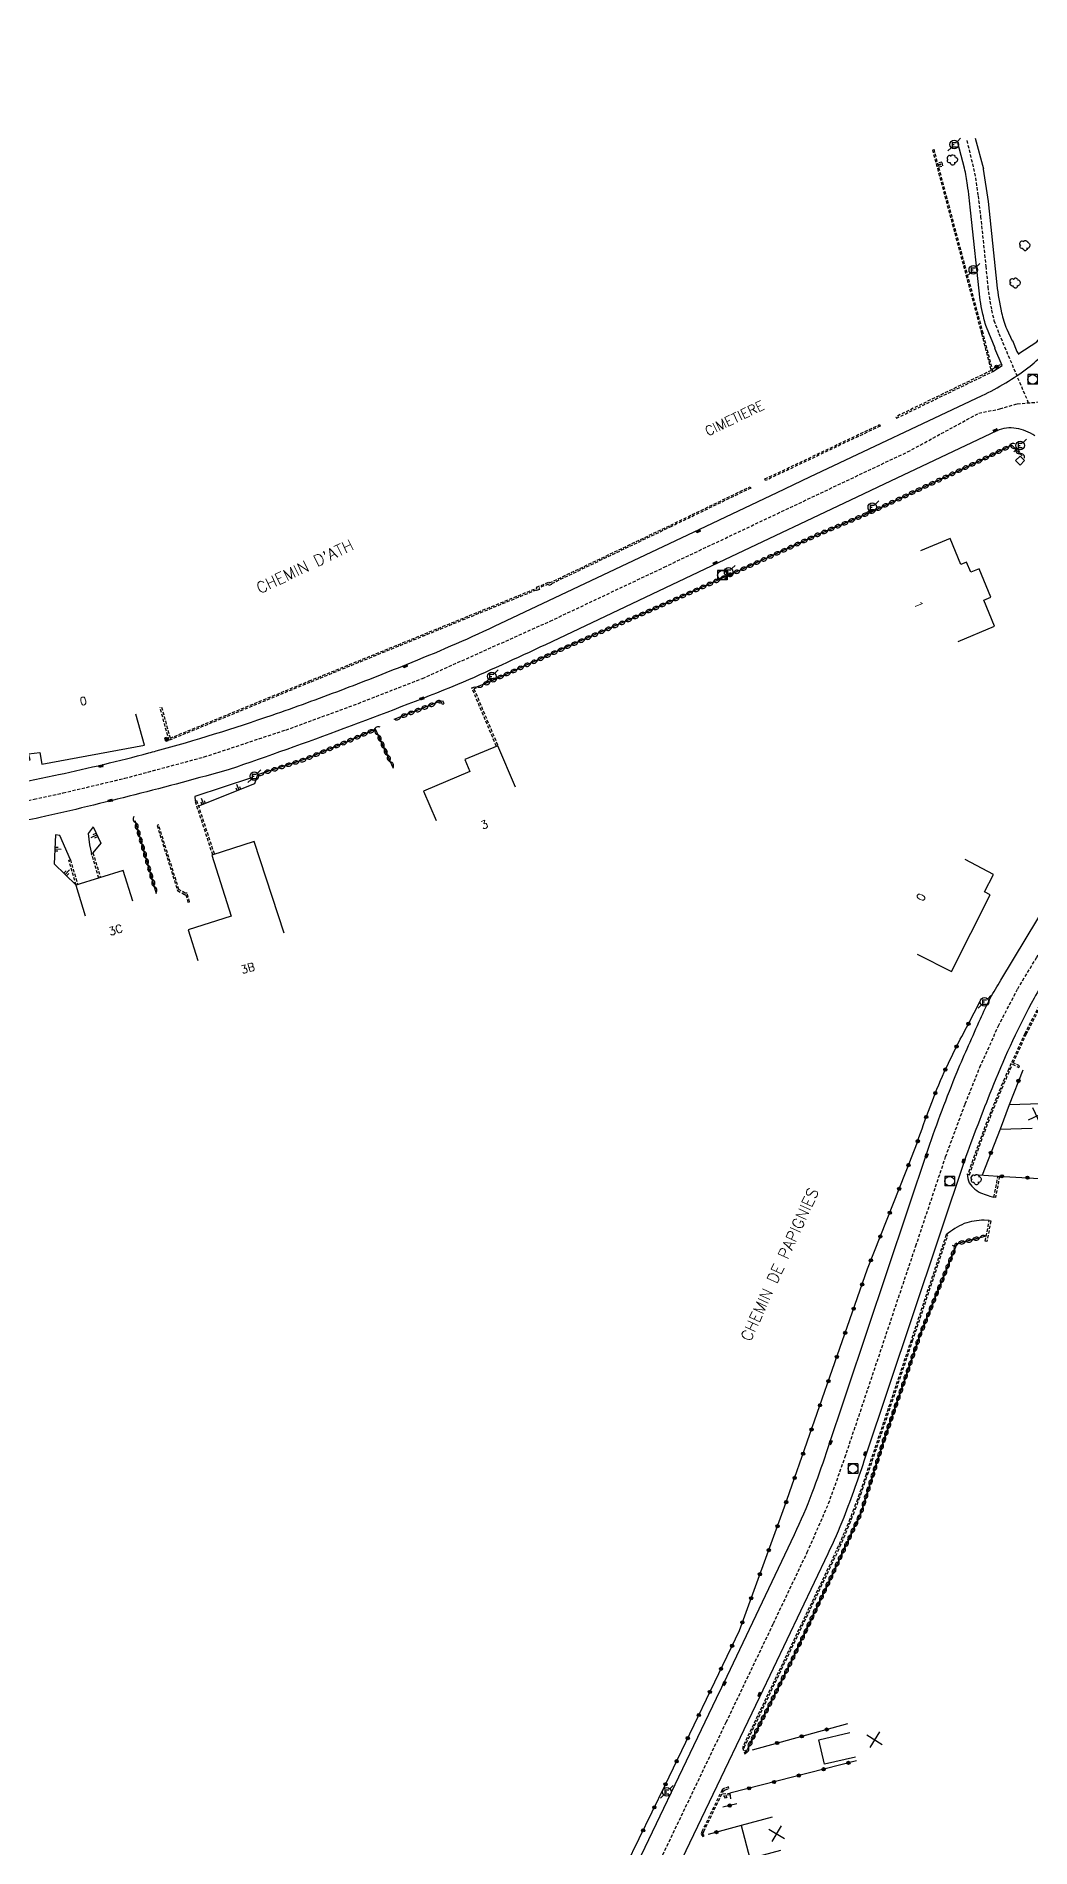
# Model space of a CAD drawing. Header units: millimetres. Extents: x 111000 to 112001, y 155000 to 156000.
# Drawn here: x 111665.6 to 111820.9, y 155225.9 to 155508.9 of the extents above; entities that cross this region are included whole.
import ezdxf
from ezdxf.enums import TextEntityAlignment as Align

# ---------------------------------------------------------------- set-up
doc = ezdxf.new("R2010")
doc.units = ezdxf.units.MM
doc.linetypes.add('DASHED', pattern=[0.75, 0.5, -0.25])
doc.layers.get('0').update_dxf_attribs({"linetype": 'CONTINUOUS'})
for name, color, linetype in [('W0001', 6, 'DASHED'), ('W0008', 7, 'CONTINUOUS'), ('W0100', 7, 'CONTINUOUS'), ('W0112', 1, 'DASHED'), ('W0211', 2, 'CONTINUOUS'), ('W0300', 7, 'CONTINUOUS'), ('W0310', 3, 'CONTINUOUS'), ('W0322', 7, 'CONTINUOUS'), ('W0400', 7, 'CONTINUOUS'), ('W0420', 7, 'CONTINUOUS'), ('W0471', 7, 'CONTINUOUS'), ('W0984', 7, 'CONTINUOUS'), ('W0989', 7, 'CONTINUOUS'), ('W0991', 7, 'CONTINUOUS')]:
    doc.layers.add(name, color=color, linetype=linetype)
doc.styles.get("Standard").update_dxf_attribs({"font": 'romans.shx', "width": 0.85})

# ---------------------------------------------------------------- blocks, each defined once
blk = doc.blocks.new('t211o')
at = {"color": 0, "linetype": 'Continuous'}
for p, q in [((-0.29, 0.5), (-0.29, 0)), ((0, 1), (0, 0)), ((0.29, 0.5), (0.29, 0))]:
    blk.add_line(p, q, dxfattribs=at)
blk = doc.blocks.new('t310o')
at = {"color": 0, "linetype": 'Continuous'}
for centre, start, end in [((-0.5, 0.38), 216.8699, 323.1304), ((0.5, -0.37), 36.8699, 143.1303)]:
    blk.add_arc(centre, 0.625, start, end, dxfattribs=at)
blk = doc.blocks.new('t991o')
at = {"color": 0, "linetype": 'Continuous'}
for p, q in [((-1, 1), (1, -1)), ((-1, -1), (1, 1))]:
    blk.add_line(p, q, dxfattribs=at)
blk = doc.blocks.new('t322o')
at = {"color": 0, "linetype": 'Continuous'}
for radius in [0.25, 0.15]:
    blk.add_circle((0, 0), radius, dxfattribs=at)
blk = doc.blocks.new('T400')
for p, q in [((-0.15, 0.3), (0.15, 0.3)), ((-0.15, -0.25), (-0.15, 0.3)), ((-0.15, 0.15), (0.15, 0.15)), ((-0.15, 0), (0.15, 0)), ((0.15, 0.3), (0.15, -0.25)), ((-0.15, -0.15), (0.15, -0.15)), ((-0.15, -0.25), (-0.15, -0.3)), ((-0.15, -0.3), (0.15, -0.3)), ((0.15, -0.3), (0.15, -0.25))]:
    blk.add_line(p, q)
blk = doc.blocks.new('T471')
for p, q in [((-0.333334, 0.333334), (-0.333334, -0.333334)), ((-0.333334, 0.333334), (0.333334, 0.333334)), ((-0.333334, 0), (0, 0)), ((0.500001, 0.500001), (1.000002, 1.000002)), ((-0.500001, -0.500001), (-1.000002, -1.000002)), ((-0.333334, -0.333334), (0.333334, -0.333334))]:
    blk.add_line(p, q)
blk.add_ellipse((0, 0), major_axis=(0.471405, 0.471405), ratio=1, start_param=5.4977871438, end_param=11.780972451)
blk = doc.blocks.new('T420')
for p, q in [((0.75, 0.75), (-0.75, 0.75)), ((-0.75, 0.75), (-0.75, -0.75)), ((0.75, 0.75), (0.75, -0.75)), ((0.75, -0.75), (-0.75, -0.75))]:
    blk.add_line(p, q)
blk.add_ellipse((0, 0), major_axis=(-0.53, 0.53), ratio=1, start_param=3.926991, end_param=10.210176)
blk = doc.blocks.new('T300')
for p, q in [((-0.8, 0.51), (-0.86, 0.34)), ((-0.86, 0.34), (-0.86, 0.17)), ((-0.86, 0.17), (-0.74, 0.06)), ((-0.69, 0.63), (-0.8, 0.51)), ((-0.8, -0.06), (-0.74, 0.06)), ((-0.74, 0.06), (-0.69, 0.11)), ((-0.57, 0.69), (-0.69, 0.63)), ((-0.46, 0.69), (-0.57, 0.69)), ((-0.29, 0.63), (-0.46, 0.69)), ((-0.29, 0.63), (-0.17, 0.74)), ((-0.23, 0.57), (-0.29, 0.63)), ((-0.17, 0.74), (-0.06, 0.8)), ((-0.06, 0.8), (0.06, 0.8)), ((0.06, 0.8), (0.23, 0.74)), ((0.23, 0.74), (0.34, 0.63)), ((0.34, 0.63), (0.4, 0.51)), ((0.46, 0.46), (0.34, 0.46)), ((0.4, 0.51), (0.4, 0.46)), ((0.57, 0.4), (0.46, 0.46)), ((0.57, 0.4), (0.69, 0.29)), ((0.69, 0.29), (0.74, 0.17)), ((0.74, 0.06), (0.69, -0.17)), ((0.74, 0.17), (0.74, 0.06)), ((-0.8, -0.17), (-0.8, -0.06)), ((-0.8, -0.23), (-0.8, -0.17)), ((-0.74, -0.34), (-0.8, -0.23)), ((-0.69, -0.4), (-0.74, -0.34)), ((-0.51, -0.46), (-0.69, -0.4)), ((-0.4, -0.46), (-0.51, -0.46)), ((-0.4, -0.46), (-0.34, -0.46)), ((-0.34, -0.46), (-0.34, -0.4)), ((-0.34, -0.51), (-0.34, -0.46)), ((-0.29, -0.63), (-0.34, -0.51)), ((-0.17, -0.74), (-0.29, -0.63)), ((-0.06, -0.8), (-0.17, -0.74)), ((0.06, -0.8), (-0.06, -0.8)), ((0.17, -0.74), (0.06, -0.8)), ((0.23, -0.69), (0.17, -0.74)), ((0.29, -0.46), (0.23, -0.46)), ((0.29, -0.63), (0.23, -0.69)), ((0.46, -0.4), (0.29, -0.46)), ((0.34, -0.51), (0.29, -0.63)), ((0.34, -0.51), (0.34, -0.46)), ((0.57, -0.34), (0.46, -0.4)), ((0.63, -0.29), (0.57, -0.34)), ((0.69, -0.17), (0.63, -0.29))]:
    blk.add_line(p, q)
blk = doc.blocks.new('t112o')
at = {"color": 0, "linetype": 'Continuous'}
for p, q in [((-0.5, 0.5), (0.5, 0.5)), ((-0.5, -0.5), (-0.5, 0.5)), ((0.5, 0.5), (0.5, -0.5)), ((0.5, -0.5), (-0.5, -0.5))]:
    blk.add_line(p, q, dxfattribs=at)

msp = doc.modelspace()

# ---------------------------------------------------------------- linework, layer by layer
at = {"layer": 'W0001'}
for points in [[(111810.89, 155492.61), (111812.11, 155487.53), (111812.65, 155483.96), (111813.03, 155480.76), (111813.85, 155472.97), (111814.19, 155469.74), (111814.37, 155468.23), (111814.75, 155466.13), (111815.13, 155464.52), (111815.9, 155462.47), (111820.49, 155451.63)], [(111554.67, 155374.33), (111571.34, 155376.17), (111599.17, 155380.12), (111650.17, 155387.34), (111657.62, 155388.4), (111660.65, 155388.85), (111665.27, 155389.71), (111669.8, 155390.71), (111679.42, 155392.99), (111691.83, 155396.34), (111704.57, 155400.53), (111715.89, 155404.69), (111725.91, 155408.6), (111745.86, 155417.54), (111763.65, 155425.97), (111801.64, 155443.97), (111812.75, 155450.01), (111816.06, 155450.69), (111818.77, 155451.49), (111823.01, 155451.83), (111830.94, 155451)], [(111701.67, 155083.01), (111717.46, 155126.01), (111722.64, 155138.51), (111727.62, 155149.43), (111737.99, 155171.39), (111762.78, 155223.48), (111773.34, 155245.57), (111780.69, 155260.97), (111785.98, 155272.09), (111789.32, 155279.71), (111791.87, 155286.92), (111794.27, 155294.08), (111802.93, 155319.94), (111807.58, 155333.86), (111810.64, 155342.15), (111812.94, 155347.86), (111815.82, 155354.3), (111818.83, 155360.09), (111821.75, 155364.93), (111824.99, 155369.84), (111829.17, 155374.97), (111833.17, 155379.39), (111837.87, 155387.99)]]:
    msp.add_lwpolyline(points, dxfattribs=at)
at = {"layer": 'W0008', "flags": 128}
for points in [[(111661.15, 155391.93, 0.003), (111669.1, 155393.57, 0.0123), (111683.17, 155396.94, 0.0012), (111684.34, 155397.26, 0.0168), (111702.43, 155402.86, 0.0073), (111713.19, 155406.77, 0.0057), (111723.43, 155410.78, 0.0144), (111737.17, 155416.74), (111769.2, 155431.92), (111781.3, 155437.64), (111781.3, 155437.64), (111786.39, 155440.06), (111813.27, 155452.79, 0.0552), (111820.44, 155457.12, 0.0517), (111825.21, 155461.73, 0.0107), (111826.99, 155463.97, -0.0011), (111831.47, 155469.73, -0.003), (111835.17, 155474.4), (111855.01, 155499.1), (111855.01, 155499.1), (111863.06, 155508.9)], [(111814.97, 155456.54), (111816.41, 155457.45), (111815.25, 155460.12), (111815.32, 155460.17), (111813.96, 155463.45, -0.0434), (111813.36, 155465.76, -0.0283), (111812.98, 155467.65), (111811.49, 155481.72, 0.0084), (111811, 155485.66, 0.0279), (111810.52, 155488.3), (111809.51, 155492.24), (111809.51, 155492.24)], [(111812.19, 155492.96), (111813.52, 155488.17), (111813.43, 155488.11), (111814.21, 155483.1), (111815.59, 155470.07, 0.0312), (111816.31, 155465.71, 0.0479), (111817.13, 155463.15), (111817.95, 155461.33), (111818.01, 155461.35), (111818.69, 155459.67), (111819.01, 155459.18), (111819.01, 155459.18)], [(111821.5, 155446.47, 0.1177), (111818.61, 155447.65, 0.1456), (111815.59, 155447.25), (111797.02, 155438.47), (111797.02, 155438.47), (111794.69, 155437.38), (111772.06, 155426.63), (111745.09, 155413.86, -0.0081), (111731.38, 155407.62, -0.0133), (111695.73, 155394.36, -0.0125), (111666.19, 155386.84, -0.0124), (111656.71, 155385.23)], [(111756.58, 155217.42), (111771.79, 155249.28), (111771.79, 155249.28), (111773.46, 155252.75), (111784, 155274.89, 0.0204), (111786.76, 155281.37, 0.0095), (111788.97, 155287.65), (111788.97, 155287.65), (111804.83, 155335.06, -0.013), (111809.38, 155347.13, -0.0061), (111813.02, 155355.39, -0.0175), (111814.56, 155358.64, -0.0127), (111816.19, 155361.44), (111823.93, 155374.34, 0.0424)], [(111880.76, 155212.45), (111869.38, 155257.56), (111855.1, 155314.2), (111848.72, 155339.37), (111848.72, 155339.37), (111843.02, 155362.01, 0.0776), (111839.89, 155367.02, 0.1428), (111834.85, 155369.17, 0.0787), (111828.36, 155367.93, 0.0651), (111826.69, 155366.66, 0.0439), (111825.3, 155364.94, 0.027), (111821.4, 155358.65, 0.0295), (111815.06, 155345.16, 0.0081), (111810.75, 155333.9), (111810.75, 155333.9), (111802.38, 155308.85), (111795.02, 155286.93, -0.0139), (111791.67, 155277.5, -0.0161), (111789.2, 155271.87), (111778.51, 155249.44), (111778.51, 155249.44), (111761.58, 155214.07)], [(111810.95, 155331.18, 0.0775), (111811.28, 155329.8, 0.1743), (111813.34, 155328.13, 0.0222), (111814.49, 155327.72), (111814.49, 155327.72), (111815.13, 155327.56)], [(111814.39, 155323.89), (111813.58, 155323.99, 0.0684), (111810.49, 155323.44, 0.0726), (111807.67, 155321.66), (111807.67, 155321.66)]]:
    msp.add_lwpolyline(points, format="xyb", dxfattribs=at)
at = {"layer": 'W0100'}
for points in [[(111809.55, 155414.38), (111815.23, 155416.74), (111813.55, 155420.8), (111814.66, 155421.26), (111812.81, 155425.72), (111811.52, 155425.19), (111810.86, 155426.76), (111809.98, 155426.39), (111808.29, 155430.46), (111803.67, 155428.54)], [(111662.86, 155400.57), (111664.19, 155395.75), (111664.64, 155395.88), (111664.39, 155396.81), (111666.14, 155397.04), (111666.5, 155395.22), (111682.49, 155398.18), (111681.16, 155403)], [(111803.15, 155365.52), (111808.48, 155362.82), (111814.56, 155374.81), (111813.65, 155375.27), (111815.06, 155377.96), (111810.64, 155380.28)], [(111793.52, 155240.11), (111788.65, 155238.97), (111787.76, 155242.8), (111792.63, 155243.93)]]:
    msp.add_lwpolyline(points, dxfattribs=at)
at = {"layer": 'W0100', "flags": 128}
for points in [[(111740.42, 155391.6), (111737.69, 155398.08), (111732.53, 155395.91), (111733.31, 155394.07), (111726.07, 155390.99), (111726.07, 155390.99), (111728.02, 155386.39)], [(111704.29, 155368.8), (111699.61, 155383.12), (111693.03, 155380.97), (111696.05, 155371.44), (111689.33, 155369.3), (111690.85, 155364.54)], [(111680.66, 155373.81), (111679.18, 155378.58), (111671.77, 155376.27), (111671.77, 155376.27), (111673.26, 155371.5)], [(111822.49, 155342.12), (111817.49, 155341.99), (111816.1, 155338.19), (111821.09, 155338.32)], [(111780.51, 155230.7), (111775.67, 155229.43), (111777.02, 155224.28), (111777.02, 155224.28), (111781.85, 155225.55)]]:
    msp.add_lwpolyline(points, dxfattribs=at)
at = {"layer": 'W0112'}
for points in [[(111805.52, 155491.17), (111813.2, 155462.44), (111814.67, 155456.68), (111799.79, 155449.45), (111799.9, 155449.23), (111814.97, 155456.54), (111813.44, 155462.5), (111805.77, 155491.24)], [(111806.5, 155488.5), (111807.14, 155488.67), (111807, 155489.25), (111806.34, 155489.07)], [(111806.43, 155488.74), (111806.84, 155488.85), (111806.82, 155488.94), (111806.41, 155488.83)], [(111685.17, 155404.11), (111686.5, 155399.25), (111708.22, 155408.19), (111743.79, 155422.71), (111743.73, 155422.84), (111745.68, 155423.65), (111745.74, 155423.51), (111764.66, 155432.54), (111777.05, 155438.54), (111777.16, 155438.32), (111764.77, 155432.32), (111746.02, 155423.36), (111746.07, 155423.24), (111745.65, 155423.08), (111745.55, 155423.32), (111744.06, 155422.7), (111744.16, 155422.46), (111743.72, 155422.3), (111743.67, 155422.39), (111708.32, 155407.96), (111686.33, 155398.91), (111684.93, 155404.04)], [(111737.45, 155397.98), (111733.61, 155407.1), (111734.12, 155407.32), (111734.22, 155407.09), (111733.94, 155406.97), (111737.68, 155398.08)], [(111693.17, 155381.01), (111690.4, 155389.46), (111690.64, 155389.54), (111693.41, 155381.09)], [(111671.83, 155376.29), (111670.69, 155380.18), (111670.93, 155380.25), (111672.07, 155376.37)], [(111675.38, 155377.4), (111674.22, 155381.26), (111674.46, 155381.34), (111675.62, 155377.47)], [(111822.54, 155358.17), (111819.94, 155353.11), (111817.78, 155348.44), (111817.78, 155348.43), (111817.43, 155347.61), (111817.1, 155346.86), (111816.78, 155346.11), (111816.46, 155345.35), (111816.14, 155344.6), (111815.82, 155343.84), (111815.51, 155343.08), (111815.2, 155342.32), (111814.89, 155341.56), (111814.59, 155340.8), (111814.29, 155340.04), (111814, 155339.31), (111813.72, 155338.57), (111813.45, 155337.83), (111813.18, 155337.09), (111812.91, 155336.35), (111812.64, 155335.61), (111812.37, 155334.87), (111812.11, 155334.13), (111811.85, 155333.38), (111811.59, 155332.64), (111811.33, 155331.89), (111811.07, 155331.15), (111811.31, 155331.07), (111811.57, 155331.81), (111811.83, 155332.56), (111812.09, 155333.3), (111812.35, 155334.04), (111812.61, 155334.78), (111812.87, 155335.53), (111813.14, 155336.27), (111813.41, 155337.01), (111813.68, 155337.74), (111813.96, 155338.48), (111814.24, 155339.22), (111814.52, 155339.95), (111814.82, 155340.71), (111815.12, 155341.47), (111815.43, 155342.23), (111815.74, 155342.99), (111816.05, 155343.74), (111816.37, 155344.5), (111816.69, 155345.25), (111817.01, 155346.01), (111817.33, 155346.76), (111817.66, 155347.52), (111818.01, 155348.32), (111819.03, 155347.82), (111819.14, 155348.05), (111818.11, 155348.55), (111820.17, 155353), (111822.64, 155357.83)]]:
    msp.add_lwpolyline(points, dxfattribs=at)
for points in [[(111797.34, 155448), (111779.48, 155439.51), (111779.48, 155439.51), (111779.38, 155439.74), (111797.24, 155448.23)], [(111728.47, 155404.91), (111729.02, 155405.14), (111729.25, 155404.59), (111729.02, 155404.49), (111728.89, 155404.81), (111728.57, 155404.68)], [(111689.53, 155373.68), (111689.17, 155375.07), (111688.87, 155375.05), (111687.87, 155375.61), (111684.71, 155385.7), (111684.47, 155385.62), (111687.66, 155375.44), (111688.81, 155374.79), (111688.98, 155374.8), (111689.28, 155373.62)], [(111816, 155330.81), (111815.38, 155327.51), (111815.13, 155327.56), (111815.76, 155330.86)], [(111813.77, 155320.69), (111814.39, 155323.89), (111814.64, 155323.84), (111814.02, 155320.64)], [(111807.67, 155321.66), (111802.19, 155305.19), (111795.17, 155284.29), (111794.91, 155283.51), (111794.64, 155282.73), (111794.37, 155281.96), (111794.1, 155281.18), (111793.82, 155280.41), (111793.53, 155279.64), (111793.24, 155278.87), (111792.95, 155278.1), (111792.65, 155277.33), (111792.34, 155276.57), (111792.05, 155275.86), (111791.75, 155275.15), (111791.45, 155274.44), (111791.14, 155273.73), (111790.83, 155273.03), (111790.51, 155272.33), (111790.19, 155271.63), (111789.87, 155270.93), (111789.54, 155270.23), (111789.21, 155269.54), (111775.87, 155241.61), (111776.22, 155240.62), (111776.46, 155240.71), (111776.14, 155241.6), (111789.44, 155269.43), (111789.77, 155270.13), (111790.1, 155270.82), (111790.42, 155271.52), (111790.74, 155272.22), (111791.06, 155272.93), (111791.37, 155273.63), (111791.68, 155274.34), (111791.98, 155275.05), (111792.28, 155275.76), (111792.58, 155276.47), (111792.88, 155277.24), (111793.18, 155278.01), (111793.48, 155278.78), (111793.77, 155279.55), (111794.05, 155280.32), (111794.33, 155281.1), (111794.6, 155281.87), (111794.88, 155282.65), (111795.14, 155283.43), (111795.41, 155284.21), (111802.43, 155305.11), (111807.91, 155321.58)], [(111769.86, 155227.82), (111769.69, 155228.11), (111769.82, 155228.49), (111772.88, 155234.82), (111773.17, 155234.99), (111773.74, 155235.2), (111773.66, 155235.44), (111773.06, 155235.22), (111772.68, 155234.99), (111769.58, 155228.58), (111769.42, 155228.08), (111769.65, 155227.69)], [(111773.91, 155234.19), (111773.2, 155234.13), (111773.42, 155233.79), (111773.21, 155233.66), (111772.76, 155234.34), (111773.88, 155234.44)]]:
    msp.add_lwpolyline(points, close=True, dxfattribs=at)
at = {"layer": 'W0211', "flags": 128}
for points in [[(111699.2, 155393.04), (111690.37, 155390.12), (111690.4, 155389.46), (111690.4, 155389.46)], [(111668.6, 155384.17), (111668.39, 155379.62), (111671.83, 155376.29)], [(111670.93, 155380.25), (111669.27, 155384.04), (111668.6, 155384.17), (111668.6, 155384.17)], [(111674.47, 155385.43), (111673.71, 155384.34), (111673.93, 155382.61), (111673.93, 155382.61), (111674.22, 155381.26)], [(111674.47, 155385.42), (111675.67, 155382.85), (111675.67, 155382.85), (111674.46, 155381.34)]]:
    msp.add_lwpolyline(points, dxfattribs=at)
at = {"layer": 'W0211'}
msp.add_lwpolyline([(111700.14, 155393.51), (111699.66, 155392.13), (111690.93, 155388.65)], dxfattribs=at)
at = {"layer": 'W0310'}
msp.add_lwpolyline([(111819.53, 155443.38), (111817.9, 155445), (111812.28, 155442.28), (111795.95, 155434.57), (111787.83, 155431.13), (111774.48, 155425.02), (111761.57, 155419.25), (111747.15, 155412.93), (111736.26, 155408), (111734.18, 155407.18)], dxfattribs=at)
at = {"layer": 'W0310', "flags": 128}
for points in [[(111728.47, 155404.92), (111721.43, 155402.15), (111721.43, 155402.15)], [(111721.38, 155394.53), (111718.56, 155400.64), (111714.09, 155398.7), (111707.59, 155395.95), (111700.14, 155393.51), (111700.14, 155393.51)], [(111684.37, 155374.96), (111681.03, 155386.36), (111681.03, 155386.36)], [(111813.93, 155321.48), (111809.32, 155320.28), (111803.63, 155306.16), (111797.89, 155289.45), (111794.31, 155278.12), (111789.87, 155268.58), (111783.62, 155255.32), (111783.62, 155255.32), (111776.39, 155240.89)], [(111776.27, 155240.64), (111776.26, 155240.63)]]:
    msp.add_lwpolyline(points, dxfattribs=at)
at = {"layer": 'W0322'}
msp.add_line((111777.43, 155241.24), (111792.31, 155245.32), dxfattribs=at)
at = {"layer": 'W0322', "flags": 128}
for points in [[(111818.99, 155459.33), (111821.82, 155461.14), (111840.64, 155484.63)], [(111814.87, 155456.92), (111816.17, 155457.61), (111816.17, 155457.61)], [(111819.61, 155347.41), (111817.49, 155341.99), (111817.49, 155341.99)], [(111816.1, 155338.19), (111813.28, 155331.01)], [(111812.77, 155331.05), (111815.76, 155330.86), (111815.76, 155330.86), (111842.53, 155329.34), (111848.3, 155328.94), (111848.3, 155328.94)], [(111793.66, 155239.52), (111773.88, 155234.44), (111774.01, 155233.58), (111774.01, 155233.58)], [(111774.96, 155232.8), (111772.79, 155232.27), (111772.79, 155232.27)], [(111775.67, 155229.43), (111770.5, 155228.01), (111770.5, 155228.01)]]:
    msp.add_lwpolyline(points, dxfattribs=at)
msp.add_lwpolyline([(111742.23, 155191.09), (111750.37, 155207.93), (111755.7, 155219.05), (111763.8, 155235.73), (111775.39, 155259.89), (111775.39, 155259.89), (111782.44, 155279.19), (111795.38, 155316.34), (111801.42, 155331.6), (111801.42, 155331.6), (111803.19, 155336.16, -0.0229), (111807.36, 155347.11, -0.0145), (111811.08, 155354.51), (111813, 155358.18), (111813, 155358.18)], format="xyb", dxfattribs=at)

# ---------------------------------------------------------------- block references
at = {"layer": 'W0112', "rotation": 134.5888042013536}
msp.add_blockref('t112o', (111819.2, 155442.62), dxfattribs=at)
at = {"layer": 'W0211'}
for p, rotation in [((111697.23, 155391.16), 21.75545426570917), ((111691.73, 155388.96), 21.75545426570917), ((111675.07, 155384.14), 114.9911740142659), ((111668.5, 155381.9), 267.4240436572384), ((111670.11, 155377.96), 315.8658600354957)]:
    msp.add_blockref('t211o', p, dxfattribs=dict(at, rotation=rotation))
at = {"layer": 'W0300'}
for p in [(111808.67, 155489.56), (111820, 155476.2), (111818.48, 155470.34), (111812.4, 155330.3)]:
    msp.add_blockref('T300', p, dxfattribs=at)
at = {"layer": 'W0310'}
for p, rotation in [((111817.47, 155444.79), 205.8357361866284), ((111818.38, 155444.51), 135.2399218077655), ((111811.23, 155441.78), 205.2708413489428), ((111812.28, 155442.28), 205.8357361866284), ((111813.32, 155442.78), 205.8357361866284), ((111814.36, 155443.28), 205.8357361866284), ((111815.4, 155443.79), 205.8357361866284), ((111816.43, 155444.29), 205.8357361866284), ((111819.2, 155443.7), 135.2399218077655), ((111804.97, 155438.83), 205.2708413489428), ((111806.01, 155439.32), 205.2708413489428), ((111807.05, 155439.81), 205.2708413489428), ((111808.1, 155440.3), 205.2708413489428), ((111809.14, 155440.8), 205.2708413489428), ((111810.19, 155441.29), 205.2708413489428), ((111799.74, 155436.36), 205.2708413489428), ((111800.79, 155436.85), 205.2708413489428), ((111801.83, 155437.35), 205.2708413489428), ((111802.88, 155437.84), 205.2708413489428), ((111803.92, 155438.33), 205.2708413489428), ((111793.43, 155433.5), 202.9706985458503), ((111794.49, 155433.95), 202.9706985458503), ((111795.56, 155434.4), 202.9706985458503), ((111796.61, 155434.88), 205.2708413489428), ((111797.65, 155435.37), 205.2708413489428), ((111798.7, 155435.87), 205.2708413489428), ((111786.01, 155430.29), 204.5957465795643), ((111787.06, 155430.78), 204.5957465795643), ((111788.11, 155431.25), 202.9706985458503), ((111789.18, 155431.7), 202.9706985458503), ((111790.24, 155432.15), 202.9706985458503), ((111791.3, 155432.6), 202.9706985458503), ((111792.37, 155433.05), 202.9706985458503), ((111780.76, 155427.89), 204.5957465795643), ((111781.81, 155428.37), 204.5957465795643), ((111782.86, 155428.85), 204.5957465795643), ((111783.91, 155429.33), 204.5957465795643), ((111784.96, 155429.81), 204.5957465795643), ((111774.46, 155425.01), 204.0606559077401), ((111775.51, 155425.49), 204.5957465795643), ((111776.56, 155425.97), 204.5957465795643), ((111777.61, 155426.45), 204.5957465795643), ((111778.66, 155426.93), 204.5957465795643), ((111779.71, 155427.41), 204.5957465795643), ((111768.13, 155422.18), 204.0606559077401), ((111769.18, 155422.65), 204.0606559077401), ((111770.24, 155423.12), 204.0606559077401), ((111771.29, 155423.59), 204.0606559077401), ((111772.35, 155424.07), 204.0606559077401), ((111773.4, 155424.54), 204.0606559077401), ((111761.8, 155419.36), 204.0606559077401), ((111762.86, 155419.83), 204.0606559077401), ((111763.91, 155420.3), 204.0606559077401), ((111764.97, 155420.77), 204.0606559077401), ((111766.02, 155421.24), 204.0606559077401), ((111767.08, 155421.71), 204.0606559077401), ((111755.46, 155416.57), 203.6961828427789), ((111756.51, 155417.03), 203.6961828427789), ((111757.57, 155417.5), 203.6961828427789), ((111758.63, 155417.96), 203.6961828427789), ((111759.69, 155418.43), 203.6961828427789), ((111760.75, 155418.89), 203.6961828427789), ((111748.05, 155413.32), 203.6961828427789), ((111749.11, 155413.78), 203.6961828427789), ((111750.17, 155414.25), 203.6961828427789), ((111751.23, 155414.71), 203.6961828427789), ((111752.28, 155415.18), 203.6961828427789), ((111753.34, 155415.64), 203.6961828427789), ((111754.4, 155416.11), 203.6961828427789), ((111742.79, 155410.95), 204.3248696164176), ((111743.84, 155411.43), 204.3248696164176), ((111744.89, 155411.9), 204.3248696164176), ((111745.94, 155412.38), 204.3248696164176), ((111747, 155412.85), 204.3248696164176), ((111736.47, 155408.1), 204.3248696164176), ((111737.52, 155408.57), 204.3248696164176), ((111738.58, 155409.05), 204.3248696164176), ((111739.63, 155409.52), 204.3248696164176), ((111740.68, 155410), 204.3248696164176), ((111741.73, 155410.48), 204.3248696164176), ((111735.4, 155407.66), 201.6459030902418), ((111722.5, 155402.57), 201.4446146231141), ((111723.58, 155402.99), 201.4446146231141), ((111724.65, 155403.42), 201.4446146231141), ((111725.73, 155403.84), 201.4446146231141), ((111726.8, 155404.26), 201.4446146231141), ((111727.88, 155404.68), 201.4446146231141), ((111715.19, 155399.18), 203.4803459206321), ((111716.25, 155399.64), 203.4803459206321), ((111717.31, 155400.1), 203.4803459206321), ((111718.37, 155400.56), 203.4803459206321), ((111718.96, 155399.77), 114.8390694681625), ((111708.81, 155396.47), 202.9156262194392), ((111709.88, 155396.92), 202.9156262194392), ((111710.94, 155397.37), 202.9156262194392), ((111712.01, 155397.82), 202.9156262194392), ((111713.07, 155398.27), 202.9156262194392), ((111714.13, 155398.72), 203.4803459206321), ((111719.44, 155398.73), 114.8390694681625), ((111719.93, 155397.68), 114.8390694681625), ((111720.41, 155396.63), 114.8390694681625), ((111701.17, 155393.85), 198.1472765865598), ((111702.27, 155394.21), 198.1472765865598), ((111703.37, 155394.57), 198.1472765865598), ((111704.46, 155394.93), 198.1472765865598), ((111705.56, 155395.29), 198.1472765865598), ((111706.66, 155395.65), 198.1472765865598), ((111707.75, 155396.02), 202.9156262194392), ((111720.9, 155395.58), 114.8390694681625), ((111681.12, 155386.05), 106.3488350336542), ((111681.45, 155384.94), 106.3488350336542), ((111681.77, 155383.83), 106.3488350336542), ((111682.1, 155382.72), 106.3488350336542), ((111682.42, 155381.61), 106.3488350336542), ((111682.75, 155380.5), 106.3488350336542), ((111683.07, 155379.4), 106.3488350336542), ((111683.4, 155378.29), 106.3488350336542), ((111683.72, 155377.18), 106.3488350336542), ((111684.05, 155376.07), 106.3488350336542), ((111809.55, 155320.34), 194.5419300682703), ((111810.66, 155320.63), 194.5419300682703), ((111811.78, 155320.92), 194.5419300682703), ((111812.9, 155321.21), 194.5419300682703), ((111808.11, 155317.29), 248.0511952554263), ((111808.54, 155318.36), 248.0511952554263), ((111808.97, 155319.43), 248.0511952554263), ((111806.82, 155314.07), 248.0511952554263), ((111807.25, 155315.15), 248.0511952554263), ((111807.68, 155316.22), 248.0511952554263), ((111805.95, 155311.93), 248.0511952554263), ((111806.38, 155313), 248.0511952554263), ((111804.66, 155308.72), 248.0511952554263), ((111805.09, 155309.79), 248.0511952554263), ((111805.52, 155310.86), 248.0511952554263), ((111803.4, 155305.49), 251.0445537465262), ((111803.79, 155306.58), 248.0511952554263), ((111804.23, 155307.65), 248.0511952554263), ((111802.65, 155303.31), 251.0445537465262), ((111803.02, 155304.4), 251.0445537465262), ((111801.52, 155300.03), 251.0445537465262), ((111801.9, 155301.12), 251.0445537465262), ((111802.27, 155302.21), 251.0445537465262), ((111800.77, 155297.84), 251.0445537465262), ((111801.15, 155298.94), 251.0445537465262), ((111799.65, 155294.57), 251.0445537465262), ((111800.02, 155295.66), 251.0445537465262), ((111800.4, 155296.75), 251.0445537465262), ((111798.52, 155291.29), 251.0445537465262), ((111798.9, 155292.38), 251.0445537465262), ((111799.27, 155293.48), 251.0445537465262), ((111797.78, 155289.1), 252.4778877987193), ((111798.14, 155290.2), 251.0445537465262), ((111796.74, 155285.8), 252.4778877987193), ((111797.08, 155286.9), 252.4778877987193), ((111797.43, 155288), 252.4778877987193), ((111796.04, 155283.6), 252.4778877987193), ((111796.39, 155284.7), 252.4778877987193), ((111795, 155280.29), 252.4778877987193), ((111795.34, 155281.39), 252.4778877987193), ((111795.69, 155282.49), 252.4778877987193), ((111794.3, 155278.09), 245.0276546585366), ((111794.65, 155279.19), 252.4778877987193), ((111792.83, 155274.95), 245.0276546585366), ((111793.32, 155276), 245.0276546585366), ((111793.81, 155277.04), 245.0276546585366), ((111791.37, 155271.81), 245.0276546585366), ((111791.86, 155272.85), 245.0276546585366), ((111792.35, 155273.9), 245.0276546585366), ((111789.91, 155268.67), 245.0276546585366), ((111790.4, 155269.71), 245.0276546585366), ((111790.88, 155270.76), 245.0276546585366), ((111788.93, 155266.58), 244.7854574816619), ((111789.42, 155267.62), 244.7854574816619), ((111787.45, 155263.44), 244.7854574816619), ((111787.94, 155264.49), 244.7854574816619), ((111788.43, 155265.53), 244.7854574816619), ((111785.97, 155260.31), 244.7854574816619), ((111786.46, 155261.35), 244.7854574816619), ((111786.96, 155262.4), 244.7854574816619), ((111784.99, 155258.22), 244.7854574816619), ((111785.48, 155259.26), 244.7854574816619), ((111783.51, 155255.09), 243.3798955837497), ((111784, 155256.13), 244.7854574816619), ((111784.5, 155257.17), 244.7854574816619), ((111781.95, 155251.99), 243.3798955837497), ((111782.47, 155253.02), 243.3798955837497), ((111782.99, 155254.05), 243.3798955837497), ((111780.4, 155248.89), 243.3798955837497), ((111780.92, 155249.92), 243.3798955837497), ((111781.44, 155250.95), 243.3798955837497), ((111779.37, 155246.82), 243.3798955837497), ((111779.88, 155247.86), 243.3798955837497), ((111777.81, 155243.73), 243.3798955837497), ((111778.33, 155244.76), 243.3798955837497), ((111778.85, 155245.79), 243.3798955837497), ((111776.78, 155241.66), 243.3798955837497), ((111777.3, 155242.69), 243.3798955837497)]:
    msp.add_blockref('t310o', p, dxfattribs=dict(at, rotation=rotation))
at = {"layer": 'W0322'}
for p, rotation in [((111815.52, 155457.27), 51.30985204813631), ((111811.14, 155354.64), 62.33446838869326), ((111809.29, 155351.09), 63.19578361216677), ((111807.54, 155347.49), 64.80018506124095), ((111818.95, 155345.72), 248.6141822706618), ((111805.98, 155343.81), 68.12628130800012), ((111804.55, 155340.08), 69.9172002020858), ((111803.23, 155336.3), 71.70811909617139), ((111814.64, 155334.47), 248.60651357121), ((111801.79, 155332.57), 68.78978078468597), ((111800.33, 155328.85), 68.43262767157071), ((111816.35, 155330.82), 356.751327231828), ((111820.35, 155330.6), 356.751327231828), ((111798.86, 155325.13), 68.43262767157071), ((111797.39, 155321.41), 68.43262767157071), ((111795.92, 155317.69), 68.43262767157071), ((111794.55, 155313.93), 70.78791370118947), ((111793.23, 155310.15), 70.78791370118947), ((111791.91, 155306.37), 70.78791370118947), ((111790.6, 155302.6), 70.78791370118947), ((111789.28, 155298.82), 70.78791370118947), ((111787.96, 155295.04), 70.78791370118947), ((111786.65, 155291.27), 70.78791370118947), ((111785.33, 155287.49), 70.78791370118947), ((111784.01, 155283.71), 70.78791370118947), ((111782.7, 155279.93), 70.78791370118947), ((111781.34, 155276.17), 69.94143446634513), ((111779.97, 155272.42), 69.94143446634513), ((111778.59, 155268.66), 69.94143446634513), ((111777.22, 155264.9), 69.94143446634513), ((111775.85, 155261.14), 69.94143446634513), ((111774.24, 155257.49), 64.36769758647964), ((111772.51, 155253.88), 64.36769758647964), ((111770.78, 155250.27), 64.36769758647964), ((111769.05, 155246.67), 64.36769758647964), ((111789, 155244.41), 15.35096068886266), ((111767.32, 155243.06), 64.36769758647964), ((111781.29, 155242.3), 15.35096068886266), ((111785.14, 155243.35), 15.35096068886266), ((111765.59, 155239.45), 64.36769758647964), ((111792.41, 155239.2), 194.3868130908981), ((111763.86, 155235.85), 64.36769758647964), ((111780.79, 155236.21), 194.3868130908981), ((111784.66, 155237.21), 194.3868130908981), ((111788.54, 155238.2), 194.3868130908981), ((111776.91, 155235.22), 194.3868130908981), ((111762.11, 155232.25), 64.10334069741151), ((111773.87, 155232.53), 195.3892804254857), ((111760.36, 155228.65), 64.10334069741151), ((111771.81, 155228.37), 195.3892804254857)]:
    msp.add_blockref('t322o', p, dxfattribs=dict(at, rotation=rotation))
at = {"layer": 'W0400'}
for p, rotation in [((111815.35, 155447.33), 113.6667069928692), ((111768.95, 155431.59), 115.3329937240566), ((111771.63, 155426.63), 116.4521741716965), ((111723.23, 155410.5), 112.5799001125954), ((111725.81, 155405.45), 111.2066785209667), ((111685.9, 155399.05), 198.7706733861841), ((111675.71, 155394.9), 103.4485805396062), ((111677.17, 155389.5), 103.2755249445149), ((111804.61, 155334.03), 341.09469184265), ((111810.39, 155333.21), 341.0138993978347), ((111789.62, 155289.24), 341.2746165411808), ((111795.03, 155287.48), 340.7260172882612), ((111773.04, 155251.6), 335.0279707745547), ((111778.54, 155249.9), 333.8559757911604)]:
    msp.add_blockref('T400', p, dxfattribs=dict(at, rotation=rotation))
at = {"layer": 'W0420'}
for p in [(111821.17, 155455.29), (111772.74, 155424.72), (111808.2, 155330.06), (111793.11, 155285.17)]:
    msp.add_blockref('T420', p, dxfattribs=at)
at = {"layer": 'W0471'}
for p in [(111808.93, 155491.98), (111811.9, 155472.4), (111819.22, 155444.98), (111796.13, 155435.33), (111773.7, 155425.24), (111736.72, 155408.91), (111699.65, 155393.31), (111813.65, 155358.06), (111764.05, 155234.67)]:
    msp.add_blockref('T471', p, dxfattribs=at)
at = {"layer": 'W0991'}
for p, rotation in [((111821.79, 155340.22), 69.89057410650182), ((111796.49, 155242.82), 283.1211001372022), ((111781.18, 155228.12), 284.6952521460497)]:
    msp.add_blockref('t991o', p, dxfattribs=dict(at, rotation=rotation))

# ---------------------------------------------------------------- texts
at = {"layer": 'W0984'}
msp.add_text('CIMETIERE', height=1.5, rotation=25.6861, dxfattribs=at).set_placement((111774.62, 155449.23), align=Align.MIDDLE)
at = {"layer": 'W0989'}
for s, rotation, p in [("CHEMIN D'ATH", 25.3436, (111707.54, 155426.07)), ('CHEMIN DE PAPIGNIES', 65.5717, (111781.66, 155317.05))]:
    msp.add_text(s, height=1.75, rotation=rotation, dxfattribs=at).set_placement(p, align=Align.MIDDLE)
at = {"layer": 'W0991'}
for s, rotation, p in [('1', 292.5363, (111803.38, 155420.12)), ('0', 10.4733, (111672.95, 155405.06)), ('3', 22.8379, (111735.56, 155385.76)), ('0', 63.098, (111803.74, 155374.42)), ('3C', 17.3077, (111678, 155369.31)), ('3B', 17.5977, (111698.63, 155363.33))]:
    msp.add_text(s, height=1.25, rotation=rotation, dxfattribs=at).set_placement(p, align=Align.MIDDLE)

doc.saveas('drawing.dxf')
